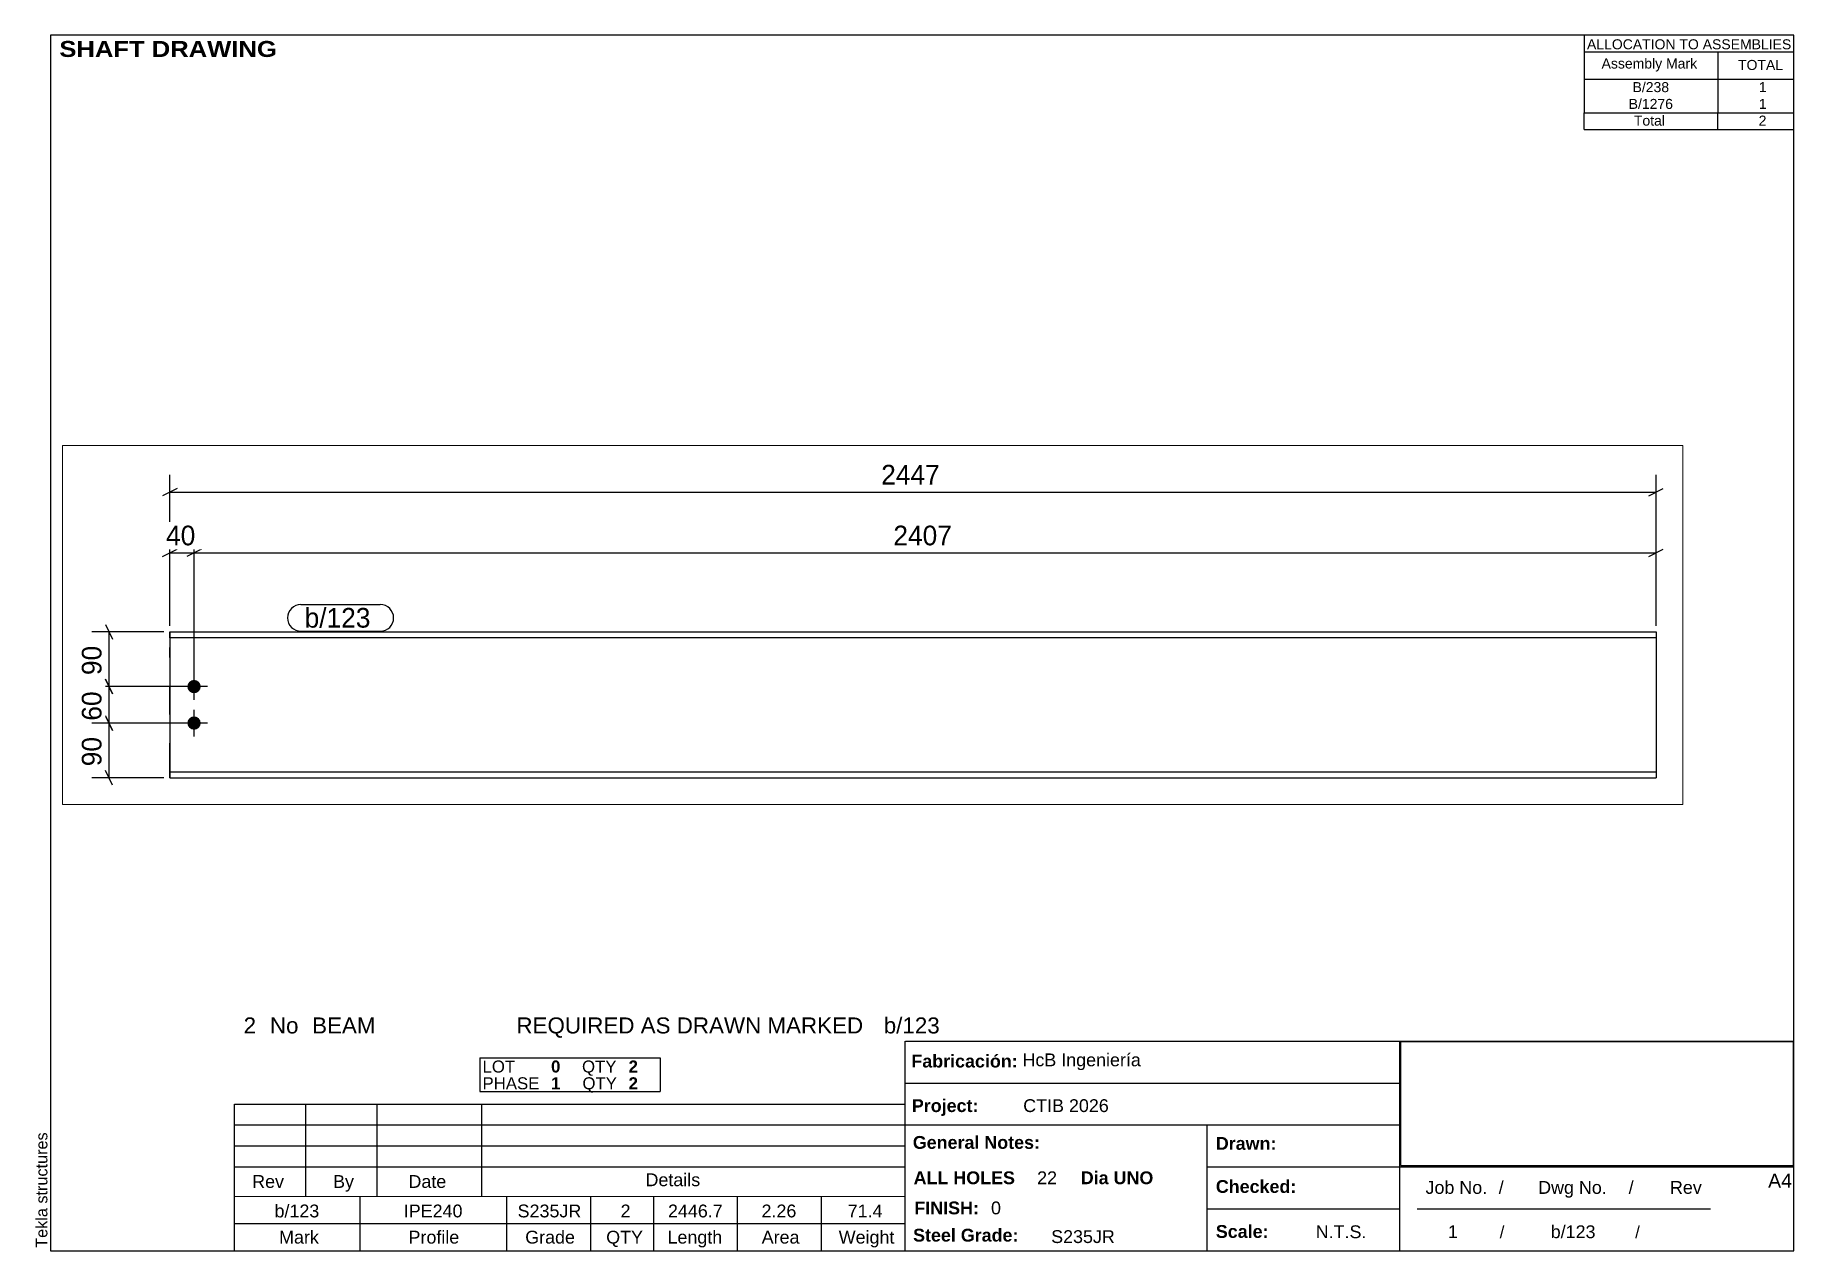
# Paper-space layout 'Layout1' of a CAD drawing. Header units: millimetres. Extents: x 2 to 292, y 5 to 205.
# The model-space entities are those that its viewports show. They can reach past a viewport. Long polylines and large blocks are cut down to what shows.
import ezdxf

# ---------------------------------------------------------------- set-up
doc = ezdxf.new("R2010")
doc.units = ezdxf.units.MM
doc.linetypes.add('DXK_LINE_DOT4', pattern=[0.9408, 0.4704, -0.4704])
doc.layers.add('Viewport layer', color=7, linetype='Continuous', plot=False)
doc.styles.add('Arial', font='ARIAL.TTF', dxfattribs={"height": 0.2})
doc.styles.add('Arial Black', font='ARIBLK.TTF', dxfattribs={"height": 0.2})
doc.styles.add('Arial Bold', font='ARIALBD.TTF', dxfattribs={"height": 0.2})
doc.styles.add('Comic Sans MS', font='COMIC.TTF', dxfattribs={"height": 0.2})

msp = doc.modelspace()

# ---------------------------------------------------------------- hatches: boundary and pattern name
at = {"linetype": 'Continuous'}
for points in [[(205.4, 194, -1), (227.4, 194, -1)], [(205.4, 134, -1), (227.4, 134, -1)]]:
    msp.add_hatch(color=3, dxfattribs=at).paths.add_polyline_path(points)

# ---------------------------------------------------------------- linework, layer by layer
at = {"color": 8, "linetype": 'Continuous'}
for p, q in [((176.4, 294), (176.4, 542.4)), ((2623.1, 294), (2623.1, 542.4)), ((188.4, 520), (164.4, 508)), ((176.4, 514), (2623.1, 514)), ((2611.1, 508), (2635.1, 520)), ((176.4, 294), (176.4, 442.4)), ((216.4, 204), (216.4, 442.4)), ((216.4, 204), (216.4, 442.4)), ((2623.1, 294), (2623.1, 442.4)), ((164.4, 408), (188.4, 420)), ((176.4, 414), (216.4, 414)), ((228.4, 420), (204.4, 408)), ((228.4, 420), (204.4, 408)), ((216.4, 414), (2623.1, 414)), ((2611.1, 408), (2635.1, 420)), ((70.4, 296), (82.4, 272)), ((166.4, 284), (48, 284)), ((76.4, 194), (76.4, 284)), ((82.4, 182), (70.4, 206)), ((206.4, 194), (48, 194)), ((82.4, 122), (70.4, 146)), ((206.4, 134), (48, 134)), ((166.4, 44), (48, 44)), ((82.4, 32), (70.4, 56))]:
    msp.add_line(p, q, dxfattribs=at)
at = {"color": 7, "linetype": 'Continuous'}
for p, q in [((176.4, 284), (176.4, 274.2)), ((176.4, 284), (2623.1, 284)), ((176.4, 274.2), (176.4, 53.8)), ((2623.1, 274.2), (176.4, 274.2)), ((2623.1, 284), (2623.1, 44)), ((176.4, 44), (176.4, 53.8)), ((176.4, 53.8), (2623.1, 53.8)), ((176.4, 44), (2623.1, 44))]:
    msp.add_line(p, q, dxfattribs=at)
at = {"color": 7, "linetype": 'DXK_LINE_DOT4'}
for p, q in [((176.4, 274.2), (176.4, 284)), ((176.4, 53.8), (176.4, 258.3)), ((176.4, 53.8), (176.4, 44))]:
    msp.add_line(p, q, dxfattribs=at)
at = {"color": 3, "linetype": 'Continuous'}
for p, q in [((216.4, 172), (216.4, 216)), ((238.4, 194), (194.4, 194)), ((216.4, 112), (216.4, 156)), ((238.4, 134), (194.4, 134))]:
    msp.add_line(p, q, dxfattribs=at)

# ---------------------------------------------------------------- next in the draw order: wipeouts: each hides what was drawn before it
at = {"color": 0}
for points in [[(1458.3, 520), (1458.3, 564.8), (1341.2, 564.8), (1341.2, 520)], [(228.9, 420), (228.9, 464.8), (163.9, 464.8), (163.9, 420)], [(1478.3, 420), (1478.3, 464.8), (1361.2, 464.8), (1361.2, 420)], [(516.9, 291), (516.9, 323), (398.4, 323), (398.4, 291)], [(70.4, 271.5), (25.6, 271.5), (25.6, 206.5), (70.4, 206.5)]]:
    msp.add_wipeout(points, dxfattribs=at)

# ---------------------------------------------------------------- next in the draw order: linework, layer by layer
at = {"color": 8, "linetype": 'Continuous'}
for p, q in [((70.4, 206), (82.4, 182)), ((206.4, 194), (48, 194)), ((76.4, 134), (76.4, 194))]:
    msp.add_line(p, q, dxfattribs=at)

# ---------------------------------------------------------------- next in the draw order: texts
at = {"color": 3, "style": 'Comic Sans MS'}
for s, p in [('2447', (1347.6, 526.4)), ('40', (170.3, 426.4)), ('2407', (1367.6, 426.4))]:
    msp.add_text(s, height=32.38, dxfattribs=at).set_placement(p)
msp.add_text('90', height=32.38, rotation=90.0002, dxfattribs=at).set_placement((64, 212.9))

# ---------------------------------------------------------------- next in the draw order: wipeouts: each hides what was drawn before it
at = {"color": 0}
msp.add_wipeout([(516.9, 291), (516.9, 323), (398.4, 323), (398.4, 291)], dxfattribs=at)

# ---------------------------------------------------------------- next in the draw order: linework, layer by layer
at = {"color": 7, "linetype": 'Continuous'}
for p, q in [((392.4, 329), (522.9, 329)), ((392.4, 285), (522.9, 285))]:
    msp.add_line(p, q, dxfattribs=at)
for centre, start, end in [((392.4, 307), 90, 270), ((522.9, 307), 270, 90)]:
    msp.add_arc(centre, 22, start, end, dxfattribs=at)

# ---------------------------------------------------------------- next in the draw order: texts
at = {"color": 3, "style": 'Comic Sans MS'}
msp.add_text('b/123', height=32.38, dxfattribs=at).set_placement((398.4, 291))

# ---------------------------------------------------------------- next in the draw order: wipeouts: each hides what was drawn before it
at = {"color": 0}
msp.add_wipeout([(70.4, 196.5), (25.6, 196.5), (25.6, 131.5), (70.4, 131.5)], dxfattribs=at)

# ---------------------------------------------------------------- next in the draw order: linework, layer by layer
at = {"color": 8, "linetype": 'Continuous'}
for p, q in [((70.4, 146), (82.4, 122)), ((206.4, 134), (48, 134)), ((76.4, 44), (76.4, 134))]:
    msp.add_line(p, q, dxfattribs=at)

# ---------------------------------------------------------------- next in the draw order: texts
at = {"color": 3, "style": 'Comic Sans MS'}
msp.add_text('60', height=32.38, rotation=90.0002, dxfattribs=at).set_placement((64, 137.9))

# ---------------------------------------------------------------- next in the draw order: wipeouts: each hides what was drawn before it
at = {"color": 0}
msp.add_wipeout([(70.4, 121.5), (25.6, 121.5), (25.6, 56.5), (70.4, 56.5)], dxfattribs=at)

# ---------------------------------------------------------------- next in the draw order: texts
at = {"color": 3, "style": 'Comic Sans MS'}
msp.add_text('90', height=32.38, rotation=90.0002, dxfattribs=at).set_placement((64, 62.9))

psp = doc.layouts.get("Layout1")

# ---------------------------------------------------------------- linework, layer by layer
at = {"color": 5, "linetype": 'Continuous'}
for p, q in [((292, 205), (5, 205)), ((5, 205), (5, 5)), ((292, 5), (292, 205)), ((5, 5), (292, 5))]:
    psp.add_line(p, q, dxfattribs=at)
at = {"color": 7, "linetype": 'Continuous'}
for p, q in [((257.51, 205), (257.51, 197.75)), ((257.57, 202.24), (292, 202.24)), ((279.49, 202.24), (279.49, 197.75)), ((257.51, 197.75), (257.51, 195)), ((257.57, 197.75), (292, 197.75)), ((279.49, 197.75), (279.49, 195)), ((257.51, 195), (257.51, 192.24)), ((279.49, 195), (279.49, 192.24)), ((257.51, 189.47), (257.51, 192.23)), ((257.54, 192.23), (292, 192.23)), ((279.49, 189.47), (279.49, 192.23)), ((257.51, 189.47), (292, 189.47)), ((145.72, 5), (145.72, 39.5)), ((145.75, 39.5), (292, 39.5)), ((227.14, 5), (227.14, 39.5)), ((75.68, 36.74), (105.35, 36.74)), ((75.68, 36.74), (75.68, 33.98)), ((105.35, 36.74), (105.35, 33.98)), ((75.68, 33.98), (75.68, 31.22)), ((105.35, 33.98), (105.35, 31.22)), ((145.72, 32.6), (227.14, 32.6)), ((35.31, 13.97), (35.31, 29.15)), ((35.31, 29.15), (145.71, 29.15)), ((47.04, 13.97), (47.04, 29.15)), ((58.77, 13.97), (58.77, 29.15)), ((75.68, 31.22), (105.35, 31.22)), ((76.02, 13.97), (76.02, 29.15)), ((145.71, 13.97), (145.71, 29.15)), ((35.31, 25.7), (145.71, 25.7)), ((145.72, 25.7), (227.14, 25.7)), ((195.4, 5), (195.4, 25.7)), ((35.31, 22.25), (145.71, 22.25)), ((35.31, 18.8), (145.71, 18.8)), ((195.4, 18.8), (292, 18.8)), ((35.31, 13.96), (145.71, 13.97)), ((35.31, 9.49), (35.31, 13.96)), ((56.01, 9.49), (56.01, 13.97)), ((80.16, 9.49), (80.16, 13.97)), ((93.96, 9.49), (93.96, 13.97)), ((104.31, 9.49), (104.31, 13.97)), ((118.11, 9.49), (118.11, 13.97)), ((131.91, 9.49), (131.91, 13.97)), ((195.4, 11.9), (227.14, 11.9)), ((229.99, 11.92), (278.29, 11.92)), ((35.31, 9.48), (145.72, 9.49)), ((35.31, 5), (35.31, 9.48)), ((56.01, 5), (56.01, 9.48)), ((80.16, 5), (80.16, 9.48)), ((93.96, 5), (93.96, 9.48)), ((104.31, 5), (104.31, 9.48)), ((118.11, 5), (118.11, 9.48)), ((131.91, 5), (131.91, 9.48))]:
    psp.add_line(p, q, dxfattribs=at)
at = {"color": 2, "linetype": 'Continuous'}
for p, q in [((227.28, 39.46), (291.86, 39.46)), ((227.29, 19.02), (227.29, 39.46)), ((291.96, 19.03), (291.96, 39.47)), ((227.28, 19.03), (291.86, 19.03))]:
    psp.add_line(p, q, dxfattribs=at)

# ---------------------------------------------------------------- texts
at = {"color": 7}
for s, height, style, p in [(' SHAFT DRAWING', 2.6342, 'Arial Black', (5.3, 201.42)), ('ALLOCATION TO ASSEMBLIES', 1.6475, 'Arial', (257.95, 202.68)), ('Assembly Mark', 1.6475, 'Arial', (260.35, 199.52)), ('TOTAL', 1.648, 'Arial', (282.81, 199.28)), ('2', 2.64, 'Arial', (36.8, 40.76)), ('REQUIRED AS DRAWN MARKED', 2.636, 'Arial', (81.71, 40.76)), ('b/123', 2.636, 'Arial', (142.18, 40.76)), ('No', 2.636, 'Arial', (41.13, 40.76)), ('BEAM', 2.636, 'Arial', (48.08, 40.76)), ('b/123', 2.109, 'Arial', (41.89, 10.5)), ('IPE240', 2.109, 'Arial', (63.17, 10.5)), ('S235JR', 2.109, 'Arial', (81.91, 10.5)), ('2', 2.11, 'Arial', (98.86, 10.5)), ('2446.7', 2.109, 'Arial', (106.66, 10.5)), ('2.26', 2.109, 'Arial', (122.06, 10.5)), ('71.4', 2.109, 'Arial', (136.25, 10.5)), ('FINISH:', 2.107, 'Arial Bold', (147.22, 11)), ('0', 2.11, 'Arial', (159.84, 11))]:
    psp.add_text(s, height=height, dxfattribs=dict(at, style=style)).set_placement(p)
at = {"color": 7, "linetype": 'Continuous'}
for s, height, style, p in [('B/238', 1.648, 'Arial', (265.45, 195.63)), ('1', 1.65, 'Arial', (286.23, 195.63)), ('B/1276', 1.648, 'Arial', (264.81, 192.87)), ('1', 1.65, 'Arial', (286.23, 192.87)), ('Total', 1.648, 'Arial', (265.67, 190.12)), ('2', 1.65, 'Arial', (286.21, 190.12)), ('LOT', 1.977, 'Arial', (76.13, 34.33)), ('0', 1.98, 'Arial Bold', (87.41, 34.33)), ('QTY', 1.977, 'Arial', (92.51, 34.33)), ('2', 1.98, 'Arial Bold', (100.18, 34.33)), ('Fabricación:', 2.1074, 'Arial Bold', (146.73, 35.16)), ('HcB Ingeniería', 2.1088, 'Arial', (165.02, 35.36)), ('PHASE', 1.977, 'Arial', (76.13, 31.57)), ('1', 1.98, 'Arial Bold', (87.41, 31.57)), ('QTY', 1.977, 'Arial', (92.58, 31.57)), ('2', 1.98, 'Arial Bold', (100.18, 31.57)), ('Project:', 2.107, 'Arial Bold', (146.81, 27.83)), ('CTIB 2026', 2.109, 'Arial', (165.14, 27.83)), ('General Notes:', 2.1074, 'Arial Bold', (146.96, 21.78)), ('Drawn:', 2.107, 'Arial Bold', (196.85, 21.62)), ('Rev', 2.109, 'Arial', (38.21, 15.35)), ('By', 2.109, 'Arial', (51.53, 15.35)), ('Date', 2.109, 'Arial', (63.94, 15.35)), ('Details', 2.109, 'Arial', (102.96, 15.63)), ('ALL HOLES', 2.107, 'Arial Bold', (147.1, 15.96)), ('22', 2.109, 'Arial', (167.43, 15.96)), ('Dia UNO', 2.107, 'Arial Bold', (174.62, 15.96)), ('A4', 2.307, 'Arial', (287.76, 15.38)), ('Checked:', 2.107, 'Arial Bold', (196.85, 14.53)), ('Job No.', 2.109, 'Arial', (231.37, 14.37)), ('/', 2.11, 'Arial', (243.42, 14.37)), ('Dwg No.', 2.109, 'Arial', (249.91, 14.37)), ('/', 2.11, 'Arial', (264.81, 14.37)), ('Rev', 2.109, 'Arial', (271.61, 14.37)), ('Steel Grade:', 2.1074, 'Arial Bold', (147.01, 6.52)), ('Scale:', 2.107, 'Arial Bold', (196.85, 7.13)), ('N.T.S.', 2.109, 'Arial', (213.29, 7.08)), ('1', 2.11, 'Arial', (235.04, 7.08)), ('/', 1.98, 'Arial', (243.58, 7.08)), ('b/123', 2.109, 'Arial', (251.98, 7.08)), ('/', 1.98, 'Arial', (265.88, 7.08)), ('Mark', 2.109, 'Arial', (42.64, 6.19)), ('Profile', 2.109, 'Arial', (63.95, 6.19)), ('Grade', 2.109, 'Arial', (83.16, 6.19)), ('QTY', 2.109, 'Arial', (96.49, 6.19)), ('Length', 2.109, 'Arial', (106.58, 6.19)), ('Area', 2.109, 'Arial', (122.09, 6.19)), ('Weight', 2.109, 'Arial', (134.77, 6.19)), ('S235JR', 2.109, 'Arial', (169.74, 6.28))]:
    psp.add_text(s, height=height, dxfattribs=dict(at, style=style)).set_placement(p)
at = {"color": 174, "linetype": 'Continuous', "style": 'Arial'}
psp.add_text('Tekla structures', height=1.9102, rotation=90, dxfattribs=at).set_placement((4.5, 5.5))

# ---------------------------------------------------------------- viewports
at = {"layer": 'Viewport layer', "view_target_point": (1333.56, 295.2)}
psp.add_viewport(center=(140.36, 107.95), size=(266.71, 59.04), view_center_point=(0, 0), view_height=590.4, dxfattribs=at)

doc.saveas('drawing.dxf')
